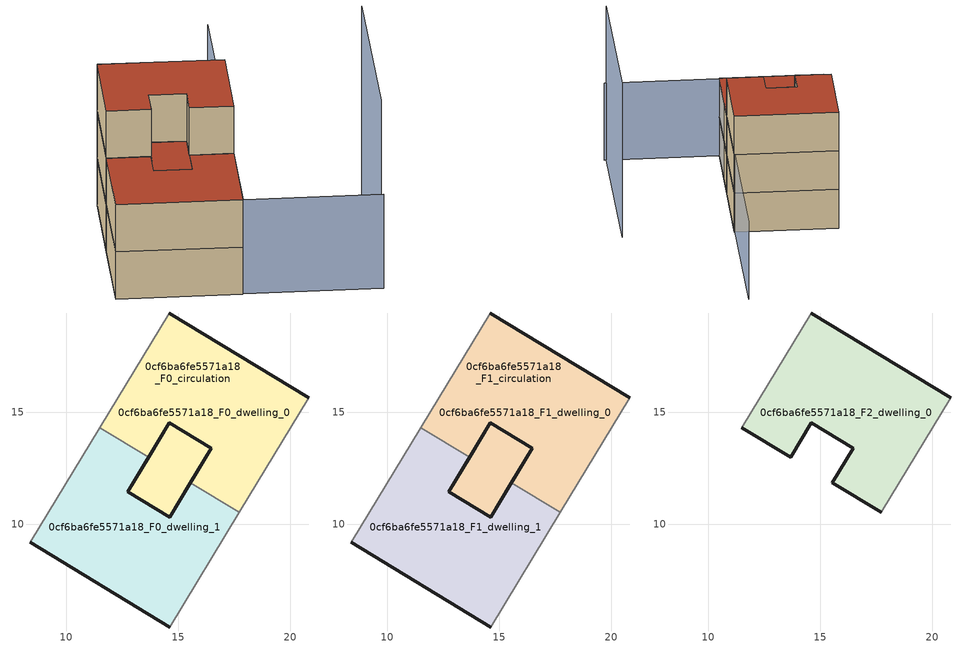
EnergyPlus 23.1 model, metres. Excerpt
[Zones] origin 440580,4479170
0cf6ba6fe5571a18_F0_dwelling_0
 floor ground (EU_floor_Construction): 16.48,13.39 15.54,11.85 14.61,10.32 12.74,11.46 13.91,13.39 14.6,14.53 z0; 20.83,15.64 17.73,10.53 15.54,11.85 16.48,13.39 14.6,14.53 13.67,12.99 11.49,14.32 14.6,19.43 z0
 wall outside (EU_wall_Construction): 13.67,12.99 14.6,14.53 16.48,13.39 15.54,11.85 / 20.83,15.64 14.6,19.43 z0:3
 wall adiabatic (EU_wall_Construction): 14.6,19.43 11.49,14.32 / 17.73,10.53 20.83,15.64 z0:3
 wall to 0cf6ba6fe5571a18_F0_dwelling_1 (EU_wall_Construction): 11.49,14.32 13.67,12.99 / 15.54,11.85 17.73,10.53 z0:3
0cf6ba6fe5571a18_F0_dwelling_1
 floor ground (EU_floor_Construction): 15.54,11.85 17.73,10.53 14.62,5.41 8.38,9.2 11.49,14.32 13.67,12.99 12.74,11.46 14.61,10.32 z0; 16.48,13.39 15.54,11.85 14.61,10.32 12.74,11.46 14.6,14.53 z0
 wall outside (EU_wall_Construction): 8.38,9.2 14.62,5.41 / 15.54,11.85 14.61,10.32 12.74,11.46 13.67,12.99 z0:3
 wall adiabatic (EU_wall_Construction): 14.62,5.41 17.73,10.53 / 11.49,14.32 8.38,9.2 z0:3
0cf6ba6fe5571a18_F0_circulation
 floor ground (EU_floor_Construction): 20.83,15.64 17.73,10.53 15.54,11.85 16.48,13.39 14.6,14.53 13.91,13.39 13.67,12.99 11.49,14.32 14.6,19.43 z0; 16.48,13.39 15.54,11.85 14.61,10.32 12.74,11.46 13.67,12.99 13.91,13.39 14.6,14.53 z0; 15.54,11.85 17.73,10.53 14.62,5.41 8.38,9.2 11.49,14.32 13.67,12.99 12.74,11.46 14.61,10.32 z0
 wall outside (EU_wall_Construction): 12.74,11.46 14.61,10.32 16.48,13.39 14.6,14.53 12.74,11.46 z0:3
0cf6ba6fe5571a18_F1_dwelling_0
 floor to 0cf6ba6fe5571a18_F0_dwelling_0 (EU_floor_Construction): 20.83,15.64 17.73,10.53 15.54,11.85 16.48,13.39 14.6,14.53 13.67,12.99 11.49,14.32 14.6,19.43 z3; 16.48,13.39 15.54,11.85 14.61,10.32 12.74,11.46 13.91,13.39 14.6,14.53 z3
 wall outside (EU_wall_Construction): 13.67,12.99 14.6,14.53 16.48,13.39 15.54,11.85 / 20.83,15.64 14.6,19.43 z3:6
 wall adiabatic (EU_wall_Construction): 14.6,19.43 11.49,14.32 / 17.73,10.53 20.83,15.64 z3:6
 wall to 0cf6ba6fe5571a18_F1_dwelling_1 (EU_wall_Construction): 11.49,14.32 13.67,12.99 / 15.54,11.85 17.73,10.53 z3:6
 roof outside (EU_floor_Construction): 15.54,11.85 16.48,13.39 14.6,14.53 13.91,13.39 12.74,11.46 14.61,10.32 z6
0cf6ba6fe5571a18_F1_dwelling_1
 floor to 0cf6ba6fe5571a18_F0_dwelling_1 (EU_floor_Construction): 15.54,11.85 17.73,10.53 14.62,5.41 8.38,9.2 11.49,14.32 13.67,12.99 12.74,11.46 14.61,10.32 z3; 16.48,13.39 15.54,11.85 14.61,10.32 12.74,11.46 14.6,14.53 z3
 wall outside (EU_wall_Construction): 8.38,9.2 14.62,5.41 / 15.54,11.85 14.61,10.32 12.74,11.46 13.67,12.99 z3:6
 wall adiabatic (EU_wall_Construction): 14.62,5.41 17.73,10.53 / 11.49,14.32 8.38,9.2 z3:6
 roof outside (EU_roof_Construction): 16.48,13.39 14.6,14.53 12.74,11.46 14.61,10.32 15.54,11.85 z6; 14.62,5.41 17.73,10.53 15.54,11.85 14.61,10.32 12.74,11.46 13.67,12.99 11.49,14.32 8.38,9.2 z6
0cf6ba6fe5571a18_F1_circulation
 floor outside (EU_floor_Construction): 15.54,11.85 17.73,10.53 14.62,5.41 8.38,9.2 11.49,14.32 13.67,12.99 12.74,11.46 14.61,10.32 z3
 floor to 0cf6ba6fe5571a18_F0_circulation (EU_floor_Construction): 20.83,15.64 17.73,10.53 15.54,11.85 16.48,13.39 14.6,14.53 13.91,13.39 13.67,12.99 11.49,14.32 14.6,19.43 z3; 16.48,13.39 15.54,11.85 14.61,10.32 12.74,11.46 13.67,12.99 13.91,13.39 14.6,14.53 z3
 wall outside (EU_wall_Construction): 12.74,11.46 14.61,10.32 16.48,13.39 14.6,14.53 12.74,11.46 z3:6
 roof outside (EU_roof_Construction): 15.54,11.85 16.48,13.39 14.6,14.53 13.91,13.39 13.67,12.99 12.74,11.46 14.61,10.32 z6; 17.73,10.53 20.83,15.64 14.6,19.43 11.49,14.32 13.67,12.99 13.91,13.39 14.6,14.53 16.48,13.39 15.54,11.85 z6; 14.62,5.41 17.73,10.53 15.54,11.85 14.61,10.32 12.74,11.46 13.67,12.99 11.49,14.32 8.38,9.2 z6
0cf6ba6fe5571a18_F2_dwelling_0
 floor to 0cf6ba6fe5571a18_F1_dwelling_0 (EU_floor_Construction): 20.83,15.64 17.73,10.53 15.54,11.85 16.48,13.39 14.6,14.53 13.67,12.99 11.49,14.32 14.6,19.43 z6
 wall outside (EU_wall_Construction): 11.49,14.32 13.67,12.99 14.6,14.53 16.48,13.39 15.54,11.85 17.73,10.53 / 20.83,15.64 14.6,19.43 z6:9
 wall adiabatic (EU_wall_Construction): 14.6,19.43 11.49,14.32 / 17.73,10.53 20.83,15.64 z6:9
 roof outside (EU_roof_Construction): 17.73,10.53 20.83,15.64 14.6,19.43 11.49,14.32 13.67,12.99 14.6,14.53 16.48,13.39 15.54,11.85 z9
shading: 21.42,1.34 27.63,11.7 z0:12; 21.53,1.28 14.65,5.42 / 14.65,5.42 26.2,24.64 z0:6
[Building]
EU S2 Campaign: North Axis=0; Terrain=City; Solar Distribution=FullExterior
[Site:Location]
Madrid: Latitude=40.5; Longitude=-3.5; Time Zone=1; Elevation=609
[SizingPeriod:WeatherFileDays]
AnnualSizingPeriod: Begin Month=1; Begin Day of Month=1; End Month=12; End Day of Month=31; Day of Week for Start Day=Monday; Use Weather File Daylight Saving Period=No; Use Weather File Rain and Snow Indicators=No
[MATERIAL]
EU_InternalMass_Material: Roughness=MediumRough; Thickness=0.1; Conductivity=1; Density=1800; Specific Heat=900; Thermal Absorptance=0.9; Solar Absorptance=0.7; Visible Absorptance=0.7
[MATERIAL:NOMASS] Roughness=MediumRough; Thermal Absorptance=0.9; Solar Absorptance=0.7; Visible Absorptance=0.7
Name | Thermal Resistance
EU_wall_NoMass | 1.60022
EU_roof_NoMass | 1.57597
EU_floor_NoMass | 0.470652
[CONSTRUCTION]
EU_wall_Construction: EU_wall_NoMass
EU_roof_Construction: EU_roof_NoMass
EU_floor_Construction: EU_floor_NoMass
EU_InternalMass_Construction: EU_InternalMass_Material
[ZONE] Type=1; Multiplier=1; Ceiling Height=autocalculate; Floor Area=autocalculate; Part of Total Floor Area=Yes
Name | Volume
0cf6ba6fe5571a18_F0_dwelling_0; 0cf6ba6fe5571a18_F1_dwelling_0; 0cf6ba6fe5571a18_F0_dwelling_1; 0cf6ba6fe5571a18_F1_dwelling_1 | 142.781
0cf6ba6fe5571a18_F2_dwelling_0 | 119.202
0cf6ba6fe5571a18_F0_circulation; 0cf6ba6fe5571a18_F1_circulation | 261.984
[INTERNALMASS] Construction=EU_InternalMass_Construction
Name | Zone or ZoneList | Surface Area
0cf6ba6fe5571a18_F0_dwelling_0_EU_InternalMass | 0cf6ba6fe5571a18_F0_dwelling_0 | 39.7343
0cf6ba6fe5571a18_F0_dwelling_1_EU_InternalMass | 0cf6ba6fe5571a18_F0_dwelling_1 | 39.7343
0cf6ba6fe5571a18_F1_dwelling_0_EU_InternalMass | 0cf6ba6fe5571a18_F1_dwelling_0 | 39.7343
0cf6ba6fe5571a18_F1_dwelling_1_EU_InternalMass | 0cf6ba6fe5571a18_F1_dwelling_1 | 39.7343
0cf6ba6fe5571a18_F2_dwelling_0_EU_InternalMass | 0cf6ba6fe5571a18_F2_dwelling_0 | 87.2407
[OTHEREQUIPMENT] Fuel Type=Electricity; Design Level Calculation Method=Watts/Area; Power per Zone Floor Area=1; Fraction Latent=0; Fraction Radiant=0; Fraction Lost=0; Carbon Dioxide Generation Rate=0; EndUse Subcategory=EU_Step8_InternalGains
Name | Zone or ZoneList or Space or SpaceList | Schedule
EU_Step8_InternalGain_0cf6ba6fe5571a18_F0_dwelling_0_f000 | 0cf6ba6fe5571a18_F0_dwelling_0 | EU_Step8_GainSchedule_0cf6ba6fe5571a18_F0_dwelling_0_f000
EU_Step8_InternalGain_0cf6ba6fe5571a18_F0_dwelling_1_f000 | 0cf6ba6fe5571a18_F0_dwelling_1 | EU_Step8_GainSchedule_0cf6ba6fe5571a18_F0_dwelling_1_f000
EU_Step8_InternalGain_0cf6ba6fe5571a18_F1_dwelling_0_f000 | 0cf6ba6fe5571a18_F1_dwelling_0 | EU_Step8_GainSchedule_0cf6ba6fe5571a18_F1_dwelling_0_f000
EU_Step8_InternalGain_0cf6ba6fe5571a18_F1_dwelling_1_f000 | 0cf6ba6fe5571a18_F1_dwelling_1 | EU_Step8_GainSchedule_0cf6ba6fe5571a18_F1_dwelling_1_f000
EU_Step8_InternalGain_0cf6ba6fe5571a18_F2_dwelling_0_f000 | 0cf6ba6fe5571a18_F2_dwelling_0 | EU_Step8_GainSchedule_0cf6ba6fe5571a18_F2_dwelling_0_f000
[ZONEINFILTRATION:DESIGNFLOWRATE] Schedule=EU_AlwaysOn; Design Flow Rate Calculation Method=Flow/Area; Flow Rate per Floor Area=0.0005; Constant Term Coefficient=1; Temperature Term Coefficient=0; Velocity Term Coefficient=0; Velocity Squared Term Coefficient=0
Name | Zone or ZoneList or Space or SpaceList
EU_Circulation_Infiltration_0cf6ba6fe5571a18_F0_circulation | 0cf6ba6fe5571a18_F0_circulation
EU_Circulation_Infiltration_0cf6ba6fe5571a18_F1_circulation | 0cf6ba6fe5571a18_F1_circulation
[ZONEVENTILATION:DESIGNFLOWRATE] Schedule=EU_AlwaysOn; Design Flow Rate Calculation Method=AirChanges/Hour; Air Changes per Hour=0.480704; Ventilation Type=Natural; Fan Pressure Rise=0; Fan Total Efficiency=1; Constant Term Coefficient=1; Temperature Term Coefficient=0; Velocity Term Coefficient=0; Velocity Squared Term Coefficient=0; Minimum Indoor Temperature=-100; Maximum Indoor Temperature=100; Delta Temperature=-100; Minimum Outdoor Temperature=-100; Maximum Outdoor Temperature=100; Maximum Wind Speed=40
Name | Zone or ZoneList or Space or SpaceList
EU_ConstantAir_0cf6ba6fe5571a18_F0_dwelling_0 | 0cf6ba6fe5571a18_F0_dwelling_0
EU_ConstantAir_0cf6ba6fe5571a18_F0_dwelling_1 | 0cf6ba6fe5571a18_F0_dwelling_1
EU_ConstantAir_0cf6ba6fe5571a18_F1_dwelling_0 | 0cf6ba6fe5571a18_F1_dwelling_0
EU_ConstantAir_0cf6ba6fe5571a18_F1_dwelling_1 | 0cf6ba6fe5571a18_F1_dwelling_1
EU_ConstantAir_0cf6ba6fe5571a18_F2_dwelling_0 | 0cf6ba6fe5571a18_F2_dwelling_0
[HVACTEMPLATE:THERMOSTAT] Constant Heating Setpoint=20; Constant Cooling Setpoint=50
EU_HeatOnly_0cf6ba6fe5571a18_F0_dwelling_0; EU_HeatOnly_0cf6ba6fe5571a18_F0_dwelling_1; EU_HeatOnly_0cf6ba6fe5571a18_F1_dwelling_0; EU_HeatOnly_0cf6ba6fe5571a18_F1_dwelling_1; EU_HeatOnly_0cf6ba6fe5571a18_F2_dwelling_0
[HVACTEMPLATE:ZONE:IDEALLOADSAIRSYSTEM] System Availability Schedule=EU_AlwaysOn; Maximum Heating Supply Air Temperature=50; Minimum Cooling Supply Air Temperature=13; Maximum Heating Supply Air Humidity Ratio=0.0156; Minimum Cooling Supply Air Humidity Ratio=0.0077; Heating Limit=NoLimit; Cooling Limit=NoLimit; Heating Availability Schedule=EU_AlwaysOn; Cooling Availability Schedule=EU_CoolingOff; Dehumidification Control Type=ConstantSensibleHeatRatio; Cooling Sensible Heat Ratio=0.7; Dehumidification Setpoint=60; Humidification Control Type=None; Humidification Setpoint=30; Outdoor Air Method=None; Outdoor Air Flow Rate per Person=0.00944; Outdoor Air Flow Rate per Zone Floor Area=0; Outdoor Air Flow Rate per Zone=0; Demand Controlled Ventilation Type=None; Outdoor Air Economizer Type=NoEconomizer; Heat Recovery Type=None; Sensible Heat Recovery Effectiveness=0.7; Latent Heat Recovery Effectiveness=0.65
Name | Template Thermostat
0cf6ba6fe5571a18_F0_dwelling_0 | EU_HeatOnly_0cf6ba6fe5571a18_F0_dwelling_0
0cf6ba6fe5571a18_F0_dwelling_1 | EU_HeatOnly_0cf6ba6fe5571a18_F0_dwelling_1
0cf6ba6fe5571a18_F1_dwelling_0 | EU_HeatOnly_0cf6ba6fe5571a18_F1_dwelling_0
0cf6ba6fe5571a18_F1_dwelling_1 | EU_HeatOnly_0cf6ba6fe5571a18_F1_dwelling_1
0cf6ba6fe5571a18_F2_dwelling_0 | EU_HeatOnly_0cf6ba6fe5571a18_F2_dwelling_0
[SIZING:ZONE] Zone Cooling Design Supply Air Temperature Input Method=SupplyAirTemperature; Zone Cooling Design Supply Air Temperature=13; Zone Heating Design Supply Air Temperature Input Method=SupplyAirTemperature; Zone Heating Design Supply Air Temperature=50; Zone Cooling Design Supply Air Humidity Ratio=0.008; Zone Heating Design Supply Air Humidity Ratio=0.008; Cooling Design Air Flow Method=DesignDay; Cooling Design Air Flow Rate=0; Cooling Minimum Air Flow per Zone Floor Area=0.000762; Cooling Minimum Air Flow=0; Cooling Minimum Air Flow Fraction=0.2; Heating Design Air Flow Method=DesignDay; Heating Design Air Flow Rate=0; Heating Maximum Air Flow per Zone Floor Area=0.002032; Heating Maximum Air Flow=0.141576; Heating Maximum Air Flow Fraction=0.3; Account for Dedicated Outdoor Air System=No; Dedicated Outdoor Air System Control Strategy=NeutralSupplyAir; Dedicated Outdoor Air Low Setpoint Temperature for Design=autosize; Dedicated Outdoor Air High Setpoint Temperature for Design=autosize; Zone Load Sizing Method=Sensible Load Only No Latent Load; Zone Latent Cooling Design Supply Air Humidity Ratio Input Method=HumidityRatioDifference; Zone Cooling Design Supply Air Humidity Ratio Difference=0.005; Zone Latent Heating Design Supply Air Humidity Ratio Input Method=HumidityRatioDifference; Zone Humidification Design Supply Air Humidity Ratio Difference=0.005
0cf6ba6fe5571a18_F0_dwelling_0; 0cf6ba6fe5571a18_F0_dwelling_1; 0cf6ba6fe5571a18_F1_dwelling_0; 0cf6ba6fe5571a18_F1_dwelling_1; 0cf6ba6fe5571a18_F2_dwelling_0
[SCHEDULE:CONSTANT]
Name | Hourly Value
EU_AlwaysOn | 1
EU_CoolingOff | 0
[SCHEDULE:FILE] Column Number=1; Rows to Skip at Top=0; Number of Hours of Data=8760; Column Separator=Comma; Interpolate to Timestep=No; Minutes per Item=60; Adjust Schedule for Daylight Savings=Yes
Name | File
EU_Step8_GainSchedule_0cf6ba6fe5571a18_F0_dwelling_0_f000 | ../../schedules/0cf6ba6fe5571a18/0cf6ba6fe5571a18_F0_dwelling_0_f000_gain.csv
EU_Step8_GainSchedule_0cf6ba6fe5571a18_F0_dwelling_1_f000 | ../../schedules/0cf6ba6fe5571a18/0cf6ba6fe5571a18_F0_dwelling_1_f000_gain.csv
EU_Step8_GainSchedule_0cf6ba6fe5571a18_F1_dwelling_0_f000 | ../../schedules/0cf6ba6fe5571a18/0cf6ba6fe5571a18_F1_dwelling_0_f000_gain.csv
EU_Step8_GainSchedule_0cf6ba6fe5571a18_F1_dwelling_1_f000 | ../../schedules/0cf6ba6fe5571a18/0cf6ba6fe5571a18_F1_dwelling_1_f000_gain.csv
EU_Step8_GainSchedule_0cf6ba6fe5571a18_F2_dwelling_0_f000 | ../../schedules/0cf6ba6fe5571a18/0cf6ba6fe5571a18_F2_dwelling_0_f000_gain.csv
